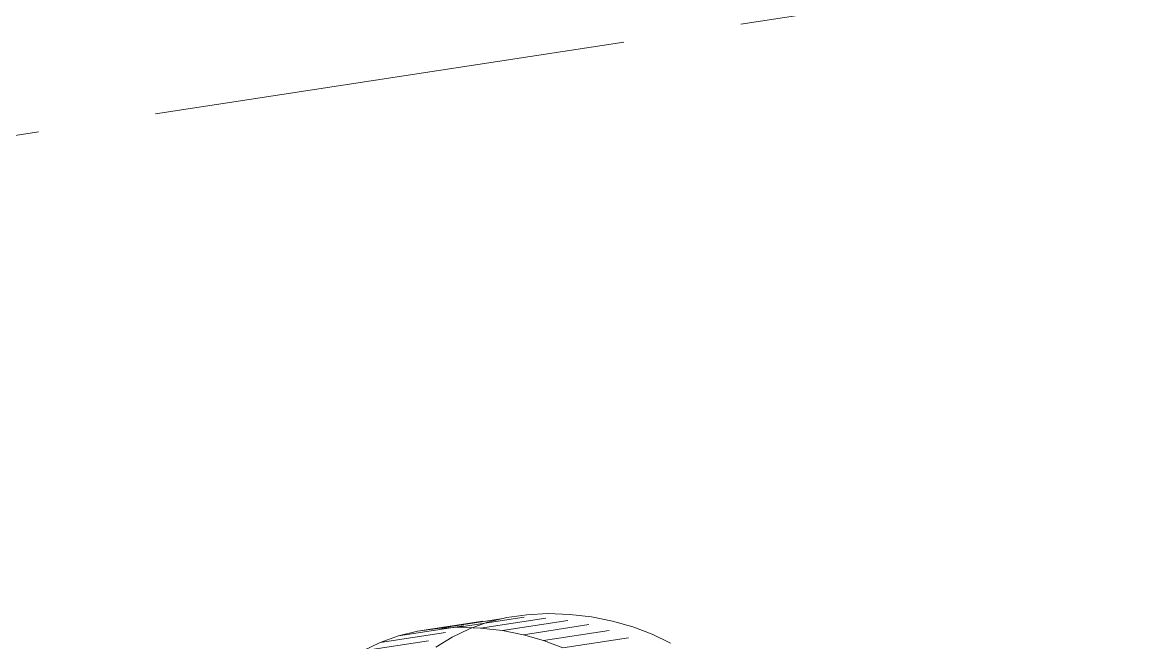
# Model space of a CAD drawing. Extents: x 23 to 417, y 3 to 294.
# Drawn here: x 339.242 to 340.917, y 154.244 to 155.183 of the extents above; entities that cross this region are included whole.
import ezdxf

# ---------------------------------------------------------------- set-up
doc = ezdxf.new("R2010")
doc.units = 0
doc.linetypes.add('DASHED', pattern=[15, 12, -3])
doc.layers.get('0').update_dxf_attribs({"lineweight": 13})

# ---------------------------------------------------------------- blocks, each defined once
blk = doc.blocks.new('BLOCK3535')
at = {"color": 7, "linetype": 'DASHED', "lineweight": 13, "ltscale": 0.119324}
blk.add_line((-27.4131, 45.1565), (-22.6955, 45.8812), dxfattribs=at)
at = {"color": 7, "linetype": 'DASHED', "lineweight": 13, "ltscale": 0.006819}
for p, q in [((-24.7912, 43.8718), (-24.5216, 43.9132)), ((-24.7277, 43.875), (-24.4581, 43.9164)), ((-24.6614, 43.8727), (-24.3919, 43.9141)), ((-24.9097, 43.849), (-24.6402, 43.8904)), ((-24.8519, 43.8631), (-24.5823, 43.9045)), ((-24.5954, 43.8652), (-24.3258, 43.9066)), ((-24.5319, 43.8527), (-24.2623, 43.8941)), ((-24.4708, 43.8353), (-24.2013, 43.8767)), ((-25.0171, 43.8042), (-24.7475, 43.8456)), ((-24.9648, 43.8293), (-24.6952, 43.8707)), ((-24.4124, 43.8129), (-24.1428, 43.8543))]:
    blk.add_line(p, q, dxfattribs=at)
at = {"color": 7, "linetype": 'DASHED', "lineweight": 13, "ltscale": 0.001532}
for p, q in [((-24.5216, 43.9132), (-24.5823, 43.9045)), ((-24.7912, 43.8718), (-24.8519, 43.8631))]:
    blk.add_line(p, q, dxfattribs=at)
at = {"color": 7, "linetype": 'DASHED', "lineweight": 13, "ltscale": 0.001589}
for p, q in [((-24.4581, 43.9164), (-24.5216, 43.9132)), ((-24.7277, 43.875), (-24.7912, 43.8718))]:
    blk.add_line(p, q, dxfattribs=at)
at = {"color": 7, "linetype": 'DASHED', "lineweight": 13, "ltscale": 0.001658}
for p, q in [((-24.3919, 43.9141), (-24.4581, 43.9164)), ((-24.6614, 43.8727), (-24.7277, 43.875))]:
    blk.add_line(p, q, dxfattribs=at)
at = {"color": 7, "linetype": 'DASHED', "lineweight": 13, "ltscale": 0.001662}
for p, q in [((-24.3258, 43.9066), (-24.3919, 43.9141)), ((-24.5954, 43.8652), (-24.6614, 43.8727))]:
    blk.add_line(p, q, dxfattribs=at)
at = {"color": 7, "linetype": 'DASHED', "lineweight": 13, "ltscale": 0.001462}
for p, q in [((-24.6402, 43.8904), (-24.6952, 43.8707)), ((-24.9097, 43.849), (-24.9648, 43.8293))]:
    blk.add_line(p, q, dxfattribs=at)
at = {"color": 7, "linetype": 'DASHED', "lineweight": 13, "ltscale": 0.001489}
for p, q in [((-24.5823, 43.9045), (-24.6402, 43.8904)), ((-24.8519, 43.8631), (-24.9097, 43.849))]:
    blk.add_line(p, q, dxfattribs=at)
at = {"color": 7, "linetype": 'DASHED', "lineweight": 13, "ltscale": 0.001619}
for p, q in [((-24.2623, 43.8941), (-24.3258, 43.9066)), ((-24.5319, 43.8527), (-24.5954, 43.8652))]:
    blk.add_line(p, q, dxfattribs=at)
at = {"color": 7, "linetype": 'DASHED', "lineweight": 13, "ltscale": 0.001586}
for p, q in [((-24.2013, 43.8767), (-24.2623, 43.8941)), ((-24.4708, 43.8353), (-24.5319, 43.8527))]:
    blk.add_line(p, q, dxfattribs=at)
at = {"color": 7, "linetype": 'DASHED', "lineweight": 13, "ltscale": 0.001566}
for p, q in [((-24.1428, 43.8543), (-24.2013, 43.8767)), ((-24.4124, 43.8129), (-24.4708, 43.8353))]:
    blk.add_line(p, q, dxfattribs=at)
at = {"color": 7, "linetype": 'DASHED', "lineweight": 13, "ltscale": 0.001455}
blk.add_line((-24.7475, 43.8456), (-24.797, 43.815), dxfattribs=at)
at = {"color": 7, "linetype": 'DASHED', "lineweight": 13, "ltscale": 0.00145}
for p, q in [((-24.6952, 43.8707), (-24.7475, 43.8456)), ((-24.9648, 43.8293), (-25.0171, 43.8042))]:
    blk.add_line(p, q, dxfattribs=at)
at = {"color": 7, "linetype": 'DASHED', "lineweight": 13, "ltscale": 0.001557}
blk.add_line((-24.0868, 43.8269), (-24.1428, 43.8543), dxfattribs=at)

msp = doc.modelspace()

# ---------------------------------------------------------------- block references
at = {"lineweight": 0, "xscale": 0.5, "yscale": 0.5, "zscale": 0.5}
msp.add_blockref('BLOCK3535', (352.2652, 132.3303), dxfattribs=at)

doc.saveas('drawing.dxf')
